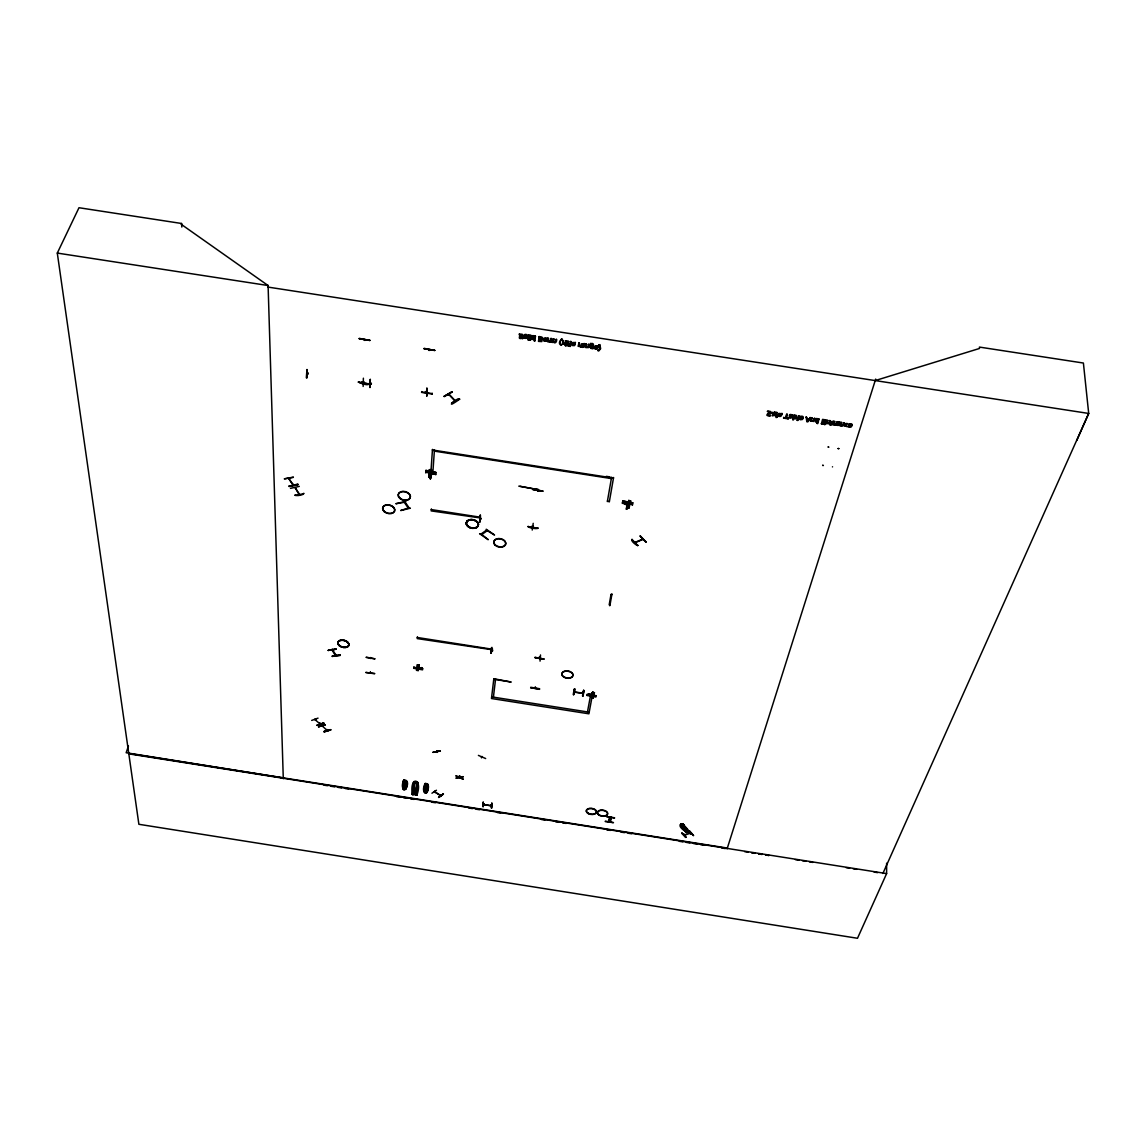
<?xml version="1.0" encoding="UTF-8"?>
<svg xmlns="http://www.w3.org/2000/svg" width="1146" height="1146" viewBox="0 0 1146 1146"><rect width="100%" height="100%" fill="white"/><g stroke="black" fill="none" stroke-linecap="round" stroke-linejoin="round"><path stroke-width="1.5" d="M848.842 425.023L849.387 426.842L850.991 425.782M181.827 227.051L181.569 223.484L78.988 207.727L57.3 253.08L138.881 824.289L857.495 938.273L886.617 873.61L886.632 863.182M332.211 656.028L340.161 654.796M340.29 655.44L332.111 656.414L340.061 655.183M336.394 654.982L335.492 655.254L336.394 655.111M430.237 477.825L430.237 478.77L430.738 477.925M430.896 474.816L430.552 473.814M851.922 424.722L849.028 424.249L848.269 426.67A1.819 1.318 -1.3 0 0 849.143 427.243L851.177 427.014L851.807 425.481M847.295 426.727C840.519 424.693 851.779 423.691 846.135 423.476A1.69 1.232 -1.2 0 0 845.103 423.862L844.659 426.126L847.309 426.312M295.052 494.943C294.737 496.376 304.392 495.23 303.776 493.267M841.608 422.33L840.878 425.08L841.608 425.553L842.811 425.223L843.528 422.63L844.23 423.146L842.983 426.011L841.279 425.94L840.892 424.665M289.136 485.789L289.265 486.563L298.017 484.815M838.915 423.132L836.895 423.218L838.643 424.006L838.915 422.716M839.875 422.057L838.199 425.453L835.878 425.066L838.514 424.421L836.179 422.86A1.504 1.089 -0.9 0 1 836.58 422.315L839.044 422.702L839.159 421.957M840.634 425.868L839.932 425.352M839.918 425.753L840.878 422.215M359.228 338.772L370 340.491L359.343 338.356M369.012 383.466C369.37 386.804 357.667 382.392 358.497 381.79M835.878 425.066L836.05 424.12M830.162 424.779L830.864 425.295L832.598 423.762M833.987 423.476L835.248 425.023A1.433 1.046 -0.8 0 1 834.689 424.922L832.999 424.278M833.4 421.098L833.257 421.57M833.701 424.794L834.66 421.255L832.984 424.693M835.248 425.023L835.434 424.063M363.153 382.692L362.208 382.22M363.139 386.446L363.382 378.194M364.356 339.646L364.543 340.033M364.901 340.434L364.858 339.703L364.299 340.333M363.869 382.95L363.998 381.69M826.968 422.516L828.687 423.347L829.575 420.467M830.549 423.447L829.933 423.805M829.919 424.221L830.062 423.361M826.008 423.203L829.059 423.862L830.306 420.582M831.137 424.407L831.28 423.547M821.367 423.576L824.919 424.536L822.255 423.605L822.599 422.459L825.349 422.373L822.742 421.972L823.186 420.424L825.994 420.854L826.166 419.952M826.724 423.719L827.656 420.181L825.994 423.605M370.144 379.584L369.957 387.563L370.33 379.269M824.919 424.536L825.077 423.619M825.206 422.86L825.364 421.957M370.316 383.48L371.218 383.982L371.404 383.179M430.953 474.831L430.91 473.871M821.353 423.977L822.599 419.393L824.977 419.765M819.046 418.849L817.757 423.619L817.055 423.103M817.041 423.504L817.585 421.313M818.086 419.909C813.445 418.104 817.886 425.811 818.33 418.734M811.425 420.124L813.015 421.04L814.734 418.175L813.531 421.456L810.48 420.797M810.093 417.459L809.234 418.963L807.056 418.634L806.111 416.858L806.841 421.742L807.772 421.886L810.895 417.588M811.182 421.327L812.099 417.774M810.466 421.212L811.382 417.66M808.904 418.992L807.443 421.241L807.142 418.72M800.109 417.502L800.682 419.321L802.257 418.261M803.16 417.201L800.252 416.729L799.55 419.15A1.805 1.332 0.4 0 0 800.452 419.723L802.458 419.493L803.074 417.961M797.1 420.023L797.831 420.124M797.086 420.424L799.034 415.754L797.802 420.539M366.219 657.446L375.086 658.864L366.29 657.188M794.507 416.07C799.55 415.812 792.173 421.628 794.536 415.654M794.035 417.459C795.768 421.943 798.934 414.608 794.651 415.081M425.768 472.252L435.838 474.1M425.725 472.926L425.882 470.419L435.91 472.439L435.738 474.773M792.015 415.898L790.009 415.984L791.771 416.772L792.244 414.709C794.808 418.963 786.113 418.662 791.685 416.772M793.892 418.304L793.462 419.866L792.774 419.35M792.745 419.765L793.977 414.981M370.029 672.802L370.445 672.387M370.029 672.831L370.187 672.172M370.946 657.632L370.831 658.305M370.344 673.132L370.487 672.215M783.764 417.244L783.606 418.147L788.176 418.863L788.333 417.961M789.05 417.832L789.222 416.886M783.606 418.147L785.669 417.545M788.176 418.863L786.428 417.66M785.64 417.946C785.998 412.66 788.706 413.076 786.4 418.075M374.57 673.762L365.775 672.444L374.642 673.447M781.773 413.892L781.973 413.319M435.91 472.439L425.882 470.433M781.701 414.666L778.736 414.207M778.621 414.608L779.581 416.084L780.884 414.967M775.427 415.797C777.976 404.366 776.716 424.435 775.57 414.952M776.286 415.067L777.432 415.654L776.129 415.912M777.275 417.345L777.432 416.456M777.317 416.098L777.446 415.239M775.197 412.073C775.627 416.729 768.751 417.001 774.051 413.62M774.252 413.147L772.261 413.248L774.023 414.021L774.281 412.746M773.908 414.451L771.53 412.875A1.49 1.103 1.4 0 1 771.903 412.331L774.367 412.718L774.481 411.973M774.94 415.726L775.083 414.881M492.307 649.768L417.201 638.594L417.402 636.89M767.433 411.142C773.278 414.594 768.006 411.285 766.846 415.096A1.848 1.361 1.6 0 0 767.591 415.669L770.083 415.869L770.227 414.78M424.049 348.771L434.835 350.49L424.149 348.355M421.728 391.574L421.599 392.405L432.128 393.995M413.735 668.347L413.878 667.001M432.859 473.871L430.767 474.158L432.472 449.39M430.524 474.272L430.695 477.911M430.867 474.344L430.581 478.827M432.715 474.458L434.449 449.69M480.375 517.949L431.168 510.901L431.383 508.982M425.367 392.032L426.369 392.505L425.381 391.517M427.257 388.451L426.727 396.344L426.77 387.993M426.713 392.777L426.77 391.903L427.129 392.82M429.621 349.745L429.091 350.332M418.677 665.898L418.061 668.104L418.147 667.044M432.114 394.081L432.243 393.25M413.749 668.29L422.573 669.837L422.645 668.877L413.806 667.473M403.478 780.383C399.954 802.558 413.634 779.567 404.065 780.498M403.679 780.326C398.779 791.385 409.466 793.175 406.257 780.512L403.965 780.125L403.22 788.935L404.423 780.541L403.721 780.24L403.063 788.72M405.913 780.612L405.34 789.293L405.655 780.755L405.34 789.293L406.443 780.698L405.698 780.784M405.713 789.25L406.415 780.77M591.537 694.218L591.451 695.307L591.866 692.886M591.737 693.617L591.809 695.321L588.571 694.003M693.301 835.305L689.391 830.95L693.645 835.549M412.889 794.55L412.302 794.465C409.351 775.097 423.189 778.234 416.858 795.224L416.929 795.224M412.374 794.479L413.749 781.715M412.589 794.35L413.735 781.586L413.119 794.608L414.795 782.03L413.076 794.579M682.744 824.103C702.469 843.298 670.181 824.432 683.303 824.003C683.403 827.77 694.791 841.379 682.615 823.931M693.33 835.577L689.348 830.936M690.666 833.758L690.58 832.87M691.425 832.913L691.253 833.658L691.095 832.755M416.413 795.152L417.015 782.131L415.554 795.009L416.7 795.038L417.817 782.26L416.37 795.152M416.7 782.389L416.098 795.109L417.216 782.46M415.84 794.909L417.015 782.131M684.62 834.99L684.663 834.302C683.274 837.038 688.359 832.698 691.224 833.629M686.024 828.329L683.46 828.558M685.68 837.454L681.684 833.113L686.067 837.038M687.056 829.919L684.491 830.148M682.042 832.97L685.938 837.397M684.248 835.305L684.162 834.417M424.98 783.692C419.68 795.181 430.81 796.183 427.573 783.878L425.266 783.492C425.481 806.125 423.289 780.856 425.725 783.907M430.853 476.736L428.719 476.808L429.406 469.674L431.283 469.616M428.719 476.793L429.592 469.674M427.501 784.208L426.885 792.588L424.421 792.273L425.037 783.606C434.262 782.632 421.255 805.48 426.842 783.749M426.226 792.588L426.971 784.122M426.527 792.631L427.014 784.151M358.411 382.148L368.912 383.924L358.383 382.191M430.581 476.722L430.953 469.889M430.524 476.994L431.211 469.874M430.753 477.137L431.541 469.616M431.225 473.441L431.856 473.857M480.26 518.551L480.503 516.631M435.308 473.599L435.065 474.358L431.884 473.499M418.347 670.295L416.471 670.396L417.087 664.823L418.92 664.766M418.619 665.009L417.832 670.568L418.677 664.752M418.261 670.682L418.834 665.138M418.634 665.711L418.376 668.161L419.207 668.147M459.689 776.616L459.976 777.518L460.162 776.386M421.628 667.559L421.484 668.233M479.888 515.356L479.644 522.275L480.446 515.084M479.644 522.275L480.303 515.399M493.41 697.155L495.573 679.048L511.317 682.056M522.734 338.342L520.141 338.557A1.877 1.433 12.3 0 1 519.324 337.955L519.553 336.437L522.418 335.577L519.296 334.919L519.453 333.773M520.012 486.262L536.672 489.399L518.78 486.162M522.648 338.743L522.748 337.626M430.466 474.072L430.237 478.77M492.207 650.355L492.436 648.65M528.707 339.674L527.891 339.961L528.507 334.904M528.621 340.076L529.237 335.019M530.598 339.789L529.681 340.076L529.939 338.528M529.867 338.93L530.326 335.176M421.642 392.032L432.171 393.608M530.512 340.204L530.67 338.643M530.598 339.044L531.071 335.291M592.554 694.175L588.901 713.815L491.476 698.516L493.84 678.69M494.198 679.363L495.373 679.549M534.938 340.634L534.136 340.921L534.437 338.614M534.58 337.082L534.351 339.015L532.532 338.586L532.675 336.723L534.58 337.082L534.752 335.864M534.867 341.035L535.483 335.979M483.225 802.143L483.139 806.498M541.643 339.445L541.857 341.58L538.491 341.393L539.107 336.537L542.072 337.182M591.436 694.92L588.8 694.734L589.288 693.86M591.651 693.731L592.181 692.943M645.886 542.158L640.141 536.17L645.943 541.757M614.5 818.058L606.363 816.496L614.557 817.8M483.082 806.87L483.182 802.186M491.476 805.767L483.397 804.463L491.448 805.925M539.48 339.703L541.37 341.021L539.322 341.007L539.608 338.801M539.737 337.554L539.537 339.202L541.843 339.159L539.809 337.153M608.999 821.639L609.959 817.342M490.775 653.349L491.476 647.619M491.935 647.375L491.29 653.091M640.184 535.769L645.957 542.029M547 339.402L546.27 341.179L544.536 341.25A1.819 1.39 11.2 0 1 543.562 340.649C541.313 336.48 548.046 338.944 547.1 337.97M547.444 341.637C548.39 334.217 547.931 340.691 549.751 341.981A1.447 1.103 11 0 1 549.178 341.88L547.53 341.236M635.758 541.657L635.958 541.857M632.062 539.265C629.813 540.583 637.806 546.656 637.821 545.21M491.863 803.203L491.62 808.217L491.82 803.16M551.24 340.949L550.324 342.081L550.825 338.342M491.878 803.504L491.233 807.772M551.054 342.196L552.931 342.439L553.69 341.322M551.555 338.442L551.154 341.35L552.114 341.909L553.289 338.715M554.019 338.829C552.759 344.559 556.254 341.479 556.498 339.216C557.243 341.25 555.294 344.359 553.446 342.067M622.45 502.779L632.477 504.641M627.593 503.509L626.604 509.282L627.048 504.612M628.037 503.323L627.879 504.269L627.206 503.481M626.604 509.282L626.833 508.38M627.263 503.653L627.02 504.928M627.435 507.306L629.183 507.936L627.191 507.234M627.134 507.635L628.825 500.243L627.478 507.621M561.554 345.161L561.024 344.531A5.229 4.011 10.2 0 1 560.423 343.37L560.294 341.952A4.942 3.782 10.3 0 1 560.781 340.649C564.72 336.022 556.426 342.41 560.666 345.018L561.64 344.717M562.342 339.288L561.454 339.13M562.557 343.972C563.546 336.552 563.044 343.012 564.863 344.301A1.447 1.103 10.3 0 1 564.276 344.201L562.629 343.571M624.556 503.782C631.89 503.524 624.169 506.217 623.911 502.879M565.236 345.548L566.067 345.677L565.236 345.548L565.508 344.015M565.436 344.416L565.966 340.663M596.078 695.694L587.225 694.204M532.861 489.6L542.918 491.204L532.933 489.184M566.167 344.531L566.697 340.777M569.49 345.419C564.992 349.244 569.089 335.176 568.115 344.344C571.123 344.387 567.17 345.877 568.187 343.943M587.468 711.924L590.835 693.903M589.173 712.196L491.706 696.883M591.751 697.542L593.241 698.1L591.522 697.484M591.866 694.318L591.751 695.364L592.009 694.333M591.479 697.871L592.754 692.041M591.78 697.857L592.983 692.112M569.361 346.336L568.015 344.932M570.422 346.106L569.619 346.393L570.321 341.336M570.35 346.507L571.066 341.451M588.944 693.86L588.8 694.734L591.737 695.192L592.11 693.688M531.629 527.06L532.489 527.232M537.574 491.061L538.018 491.075M532.217 530.054L533.219 523.335M533.219 527.447L533.406 526.272M583.07 692.585L582.841 693.488L582.999 692.513M583.042 696.138L584.016 690.651L582.612 695.722M582.555 696.109L583.615 690.236M582.655 696.052L583.672 690.279M607.437 500.988L609.314 501.891L613.583 477.481M627.406 505.343L626.747 508.695M575.364 343.771L574.619 345.548L572.871 345.619A1.819 1.39 9.9 0 1 571.911 345.018C569.72 340.849 576.452 343.327 575.493 342.339M611.348 478.57L434.348 451.123M611.606 477.166L607.351 501.59M582.225 693.402L582.383 692.413L582.211 693.115M578.286 346.393C579.332 338.987 578.787 345.447 580.592 346.737A1.447 1.103 9.6 0 1 580.019 346.636L578.358 345.992M583.959 344.688L581.953 344.574L583.815 345.619L584.145 343.471C586.38 344.459 583.686 349.043 581.223 346.765L583.5 346.579L583.887 345.218M574.705 688.846L573.759 694.318M574.289 691.196L574.246 692.141L582.913 693.473M573.702 694.72L574.647 688.861M574.347 692.127L574.49 691.167M575.106 691.267L575.177 692.041M583.744 346.178L581.194 344.416A1.504 1.16 9.5 0 1 581.509 343.843L584.804 343.986M586.265 346.35L585.348 347.482C584.818 343.728 587.597 342.296 586.193 346.751L587.998 347.181L588.586 344.158M586.079 347.596L588.614 347.567L589.331 344.273M590.491 344.316L593.47 344.66L593.141 348.685L592.425 348.427A1.963 1.504 9 0 1 590.964 348.413C586.279 343.17 596.908 347.095 590.634 343.313M592.769 346.135C589.961 351.249 590.032 344.402 592.912 345.275M534.967 657.675L544.006 659.122L535.039 657.274M530.727 687.285L539.58 688.717M598.112 345.834C599.114 346.837 592.382 344.301 594.516 348.499A1.819 1.39 8.8 0 0 595.476 349.1L597.209 349.029L597.983 347.252M597.954 350.733L599.945 348.556L598.857 344.917L599.816 344.617L600.647 348.642L598.842 350.891L598.011 350.332M598.857 344.917L599.745 345.018M535.125 687.127L535.239 688.417L535.44 687.185M539.594 658.993L540.024 657.403M540.038 661.127L540.511 654.953M530.655 687.7L539.522 689.033M597.911 346.837C593.915 343.599 595.089 351.564 597.209 347.567M592.453 348.57L592.554 347.567M539.207 657.274L539.035 657.919M539.308 657.231L539.666 658.95M539.451 657.689L539.25 658.42M539.551 659.065L539.938 657.331M579.017 346.507L579.231 345.132M580.592 346.737L580.75 345.748M581.223 346.765L581.366 345.806M572.355 343.299L573.057 345.19L574.59 344.087M455.449 400.985L448.659 393.766M569.247 345.003L569.376 344.129M538.018 527.876C538.391 529.61 527.303 527.833 528.191 526.301M490.76 804.979L490.717 805.853L490.86 804.95M491.333 805.925L491.419 805.036M573.258 694.591L574.203 689.104M574.59 689.147L573.645 694.605M566.067 345.677L566.239 344.129M566.826 344.631L566.969 343.757M567.327 344.702L567.456 343.829M563.288 344.087L563.488 342.711M537.603 491.161L537.832 489.671M531.5 527.017L531.629 526.286M537.947 491.219L538.19 489.729M564.863 344.301L565.007 343.313M483.655 803.804L483.368 804.664M484.214 803.89L484.07 804.807L484.3 803.962M485.66 758.537L478.398 755.386M481.979 756.489L481.635 757.692L482.222 756.618M493.74 679.263L495.559 678.962M481.377 757.578L481.506 756.804M548.175 341.752L548.375 340.376M491.72 649.839L492.565 650.871M491.677 650.756L491.906 649.811M492.536 649.911L492.465 650.914L491.591 650.513M549.751 341.981L549.908 340.992M622.335 503.466L622.794 501.003L632.821 502.865L632.363 505.3M463.07 776.616L455.879 778.191L463.256 776.902M463.099 779.28L456.122 775.813M543.992 338.93L544.708 340.82L546.241 339.717M626.948 505.257L626.26 509.211M609.758 605.761L609.887 605.045M611.849 594.645L611.978 593.915M459.274 776.257L459.245 777.389L459.03 776.315M459.403 776.286L459.159 777.36M460.047 776.386L459.99 777.461M460.32 777.232L460.406 776.501M622.794 501.031L632.836 502.836M626.69 508.824L627.449 505.014M591.479 695.135L591.78 693.574M440.265 794.722L440.422 795.281M440.995 794.88L440.737 795.754L440.752 795.038M438.789 797.458L443.387 793.748L438.531 797.258M431.956 793.218L436.454 790.239M440.351 751.017L432.901 752.363L440.121 750.745M434.42 791.428L440.68 795.711M434.578 791.313L434.305 792.144M435.265 791.915L434.979 791.771M435.222 791.614L434.85 792.416M437.027 751.876L436.755 751.189M436.998 751.146L437.041 752.392L437.185 751.69M437.342 752.335L437.457 751.561M433.188 752.263L440.351 750.888M481.22 518.45L480.002 518.995M427.315 788.606L424.636 788.004M405.999 786.113L403.335 785.511M605.289 821.61L613.482 822.642L605.375 821.123M421.957 667.66L421.8 668.533L418.534 668.018M422.731 668.49L413.806 667.402M418.132 666.514L418.333 665.654M419.035 667.201L419.207 668.175L419.379 667.201M623.796 503.624L624.627 503.423M608.512 821.854L609.557 817.241M610.302 819.576L609.514 819.82L610.403 819.619M609.944 822.04L610.961 817.241M610.317 822.14L611.319 817.542M627.65 507.664L629.211 500.673L630.572 500.888L629.125 507.907M588.457 694.677L589.187 694.533M459.646 399.238C458.214 396.086 441.926 411.772 459.646 399.195M591.938 697.885L592.94 692.37M593.127 698.086L594.373 692.642M459.317 398.822L451.624 402.977M451.725 391.86L443.96 396.416L452.111 391.832M448.244 393.895L455.249 401.2M448.516 393.737L448.473 394.51M448.974 394.568L448.817 395.341L448.845 394.525M370.545 657.618L370.803 658.578M370.631 657.575L370.373 658.291M594.975 346.923L597.911 347.653M325.292 724.845L318.416 726.693L325.006 724.587M324.017 731.363L330.793 729.859L324.218 731.965M326.739 729.601L327.097 730.733L327.111 729.988M326.968 729.515L327.04 730.675M322.284 725.948L327.269 730.604L327.455 729.887M321.954 726.048L322.284 725.217M322.456 725.289L322.685 726.406M323.645 722.868L316.969 725.361L323.831 723.441M336.265 655.727C326.309 639.325 336.881 660.067 336.007 654.538M320.493 723.498L320.092 724.344L319.777 723.198M320.006 723.126L320.379 724.229M315.508 719.316L315.479 720.06L315.838 719.201M318.044 718.127L311.698 720.419M336.265 649.123L328.014 650.441L336.022 649.166M317.055 725.389L323.673 722.94M332.526 649.438L332.111 650.283L332.254 649.481M332.684 649.553L332.426 650.713M332.956 649.94L332.913 650.269M770.083 415.869C762.176 414.594 777.661 412.574 767.405 411.557M335.979 649.195L328.3 650.369M774.367 412.718L775.169 412.488M781.672 415.067L780.827 416.37L779.094 416.428A1.805 1.332 1.2 0 1 778.191 415.84L778.85 413.42L781.944 413.735M791.628 417.287L789.293 415.626A1.49 1.103 0.8 0 1 789.666 415.081L792.946 415.239M361.978 382.506L362.122 381.733M830.148 425.195L830.406 424.292M299.321 486.377L290.482 488.354M298.791 493.281L299.149 494.528M832.454 424.607L831.265 423.963L831.982 421.886L833.199 421.972M295.353 487.938L299.049 494.442M297.874 484.085L289.093 486.219L297.831 484.429M293.376 477.123L284.28 478.856L293.29 477.395M293.233 485.36L292.889 484.099M839.044 422.702L839.86 422.473M308.045 373.095C308.088 374.613 306.412 374.413 308.202 373.682M306.999 369.485L306.311 377.722L307.013 377.421M307.329 372.98L306.884 373.711L308.159 373.195M727.094 848.857L875.687 379.068M128.467 745.989L126.16 752.75L283.263 777.876M778.707 414.623L779.81 413.692L781.744 414.308M181.569 223.484L181.226 224.315L268.092 285.526L268.15 287.116L1088.7 413.448L1083.4 363.038L979.4 347.08L979.472 348.47L875.215 380.572M1076.796 440.422L1088.7 413.448L882.878 873.481M637.706 545.582L631.976 539.58L637.778 545.611M459.603 777.36L458.916 777.031M299.478 494.413L295.21 487.723M463.271 779.122L455.965 775.957M314.892 719.516L320.307 724.215M536.872 488.984L537.932 489.141M634.798 542.545L635.572 542.187M643.121 539.322L634.999 542.746M318.688 726.865L325.278 724.716M404.481 502.535L408.234 508.093L400.713 510.529L410.354 508.208L409.151 507.936L405.14 502.106L405.899 501.289L395.828 503.739L404.266 502.306M480.016 518.766L481.119 518.937L480.102 519.023M686.067 832.712L681.225 824.318M682.901 824.074L688.502 832.168M306.856 377.693L306.841 369.757L306.899 377.808M452.025 392.118L444.333 396.631M574.189 691.883L582.899 693.187M690.551 833.557L691.224 833.428M634.941 542.43L642.863 539.05L642.018 539.451M438.789 797.415L443.416 794.135M531.644 526.788L532.632 526.959M424.521 792.287L425.667 783.907M412.288 794.45L416.686 794.894M680.352 824.475L686.612 832.626L680.724 824.389M688.331 832.397L682.93 823.73M429.263 349.602L429.191 350.518M522.734 338.041C515.614 338.872 528.507 333.701 519.382 334.174M317.027 725.303L323.831 723.513M816.081 418.548L817.743 418.677M790.11 414.451L791.7 414.694M837.01 421.699L838.614 421.929M293.491 485.145L289.079 479.057M303.733 493.711L295.009 495.387M800.639 416.184L802.759 416.342M849.401 423.705L851.85 424.02M541.571 339.846L542.531 338.041L539.021 336.938M681.311 824.905L683.489 824.576M681.096 825.091L683.675 824.705M434.449 791.958L440.952 795.639M532.79 335.577L534.437 335.979M524.983 334.388L526.229 334.489A1.733 1.332 12.1 0 1 526.902 334.818M434.778 474.286L431.082 473.699M418.892 667.874L421.814 668.333M371.032 383.953L370.301 383.838M768.307 411.042L770.527 411.5M362.208 382.177L363.153 382.42M370.316 383.437L371.146 383.652M428.776 476.779L430.251 477.008M495.516 679.535L510.385 681.913M57.3 253.08L268.236 285.555L268.279 287.13M528.435 335.305L529.165 335.42M530.254 335.577L530.985 335.692M535.411 336.38L532.174 336.236L531.973 338.872A1.719 1.318 11.7 0 0 532.833 339.46A2.006 1.533 11.7 0 0 534.294 339.474M547.874 338.299L548.605 338.414M550.739 338.743L551.484 338.844M553.217 339.116L553.948 339.23M555.681 339.502L556.426 339.617M563.001 340.62L563.732 340.734M565.895 341.064L566.625 341.179M567.771 341.365L568.516 341.479M570.264 341.737L570.995 341.852M578.759 343.055L579.504 343.17M585.835 344.144L586.566 344.258M588.528 344.559L589.259 344.674M546.929 339.803C541.786 340.606 544.679 336.91 546.9 338.987M575.306 344.172C570.149 344.975 573.072 341.279 575.292 343.356M543.863 339.76L546.155 340.118M572.226 344.129L574.533 344.488M594.831 347.625L597.138 347.969M529.824 339.087L530.655 339.216M565.379 344.559L566.21 344.688M529.753 339.488L530.584 339.617M776.257 412.66L776.974 412.775M786.643 414.265L787.402 414.379M798.304 416.055L799.02 416.17M806.096 417.259L806.87 417.388M810.079 417.875L810.881 418.004M811.354 418.075L812.084 418.19M814.004 418.476L814.72 418.591M819.032 419.264L815.78 419.107L815.178 421.57A1.705 1.246 -0.1 0 0 815.966 422.115A1.991 1.461 -0.1 0 0 817.442 422.158M822.584 419.808L826.151 420.353M826.925 420.482L827.641 420.582M829.561 420.883L830.291 420.997M833.93 421.556L834.646 421.671M840.863 422.63L841.594 422.745M843.513 423.032L844.23 423.146M803.06 418.376C797.917 419.121 801.04 415.626 803.145 417.602M851.807 425.897C846.65 426.641 849.831 423.161 851.908 425.137M807.128 419.135L808.875 419.407M778.607 415.024L780.87 415.368M799.98 418.319L802.243 418.677M848.713 425.839L850.977 426.197M830.062 423.776L831.437 421.513L833.386 421.499M606.334 476.349L609.844 476.894M432.329 449.977L613.497 478.083M628.696 500.644L630.744 500.96M429.406 469.688L431.455 470.018M431.254 509.569L480.389 517.218M417.273 637.477L492.336 649.238M592.711 692.428L594.516 692.714M590.749 694.49L592.482 694.763M128.925 753.481L727.352 848.054M128.796 753.853L886.617 873.61M323.96 785.153L327.498 785.712M331.022 786.271L334.56 786.829M338.099 787.388L341.637 787.947M345.175 788.505L348.713 789.064M396.444 796.599L399.983 797.158M403.521 797.716L407.059 798.275M410.597 798.834L414.136 799.392M431.813 802.186L435.351 802.744M468.943 808.059L472.481 808.618M476.02 809.176L479.558 809.735M497.235 812.528L500.773 813.087M541.442 819.519L544.98 820.078M555.581 821.754L559.119 822.312M562.657 822.871L566.196 823.43M606.864 829.862L610.403 830.42M621.003 832.096L624.541 832.655M628.08 833.214L631.618 833.772M679.349 841.307L682.887 841.866M686.425 842.425L689.964 842.983M693.502 843.542L697.04 844.101M700.578 844.659L704.102 845.218M721.794 848.011L725.332 848.57M744.599 851.621L748.094 852.18M755.099 853.283L751.604 852.724L755.085 853.326M758.595 853.842L762.104 854.386M765.6 854.945L769.109 855.489L765.571 855.016M795.367 859.643L798.862 860.202M802.358 860.746L805.867 861.305M809.363 861.864L812.858 862.408M846.12 867.665L849.63 868.224M853.125 868.768L856.621 869.327M874.126 872.092L877.635 872.65M424.077 348.613L434.864 350.332M359.257 338.614L370.029 340.333M532.89 489.442L542.932 491.061M758.58 853.885L762.076 854.443M534.996 657.546L544.035 658.993M530.655 687.672L539.48 689.333M425.195 784.351L427.487 784.738M403.65 781.114L406.372 781.558M424.951 784.48L427.673 784.924M413.62 782.89L417.703 783.549M413.147 788.405L417.201 789.078M413.033 789.694L417.087 790.353M412.947 790.826L416.986 791.499M412.832 792.101L416.886 792.774M412.761 792.96L416.8 793.619M315.379 720.003L315.293 718.786L315.723 719.932M625.745 503.567L629.097 504.183M591.938 343.37L593.112 343.786M293.147 485.274L288.806 478.57M487.251 530.67L494.556 535.024L486.248 529.251L486.549 530.111L481.076 534.022L479.615 533.707L488.253 539.694L481.836 534.537L487.036 530.827M330.793 729.902L323.931 731.735L330.564 729.587M680.753 824.06L686.454 832.555M418.046 667.731L418.534 666.571M268.092 285.526L283.291 778.721M523.593 336.265L523.98 337.655A1.762 1.347 12.1 0 0 524.925 338.242L525.756 338.371A1.733 1.332 12.1 0 0 526.788 338.084L527.088 335.463A1.733 1.332 12.1 0 0 526.143 334.89L524.252 335.047L523.593 336.265M684.42 828.687L685.623 828.887L684.42 828.687M404.209 780.412L403.55 788.892L404.209 780.412M685.05 830.993L687.614 830.606L685.05 830.993M685.408 831.552L687.972 831.165L685.408 831.552M686.583 829.016L683.99 829.561L686.583 829.016M822.656 465.391L823.387 465.491L822.685 465.319M828.171 447.026L828.916 447.141L828.214 446.954M832.454 466.895L832.54 466.78M838.084 448.559L838.829 448.602L838.084 448.559M528.134 526.702L537.947 528.32L528.134 526.644M586.996 695.479L595.848 697.026L596.02 696.095L587.153 694.605L587.01 695.421M611.019 594.445L609.185 604.816L610.016 604.93L611.849 594.573L611.019 594.445M424.349 791.055L427.057 791.499L424.349 791.055M424.407 790.482L427.114 790.926L424.407 790.482M427.186 790.067L424.45 789.78L427.186 790.067M427.257 789.308L424.521 789.021L427.257 789.308M406.099 785.096L403.363 784.809L406.099 785.096M405.913 787.574L403.177 787.288L405.913 787.574M405.985 786.729L403.234 786.428L405.985 786.729M405.87 788.147L403.134 787.861L405.87 788.147M526.716 336.738C523.679 340.777 524.739 331.925 526.716 336.738M404.137 785.125L405.312 785.411L404.137 785.125M425.367 788.477L426.513 788.849L425.438 788.405M599.444 815.379A5.143 2.922 7.5 0 0 607.609 814.104A5.143 2.922 7.5 0 0 600.518 810.408A5.143 2.922 7.5 0 0 599.444 815.379M599.487 815.093A5.128 2.922 7.5 0 0 607.624 813.818A5.128 2.922 7.5 0 0 600.561 810.136A5.128 2.922 7.5 0 0 599.487 815.093M588.342 813.631A5.143 2.922 7.8 0 0 596.464 812.356A5.143 2.922 7.8 0 0 589.373 808.646A5.143 2.922 7.8 0 0 588.342 813.631M588.385 813.345A5.128 2.922 7.8 0 0 596.493 812.07A5.128 2.922 7.8 0 0 589.416 808.374A5.128 2.922 7.8 0 0 588.385 813.345M339.417 645.771A5.644 3.481 14.1 0 0 348.713 645.656A5.644 3.481 14.1 0 0 341.995 640.242A5.658 3.495 14.1 0 0 339.402 645.785A5.658 3.495 14.1 0 0 348.713 645.656A5.658 3.495 14.1 0 0 341.995 640.242A5.644 3.481 14.1 0 0 339.417 645.771M339.502 645.485A5.63 3.481 14.1 0 0 348.771 645.356A5.63 3.481 14.1 0 0 342.067 639.955A5.63 3.481 14.1 0 0 339.502 645.485M384.239 511.689A6.188 4.183 14.5 0 0 394.482 511.403A6.188 4.183 14.5 0 0 387.276 505.042A6.188 4.183 14.5 0 0 384.239 511.689M384.325 511.403A6.174 4.183 14.5 0 0 394.553 511.102A6.174 4.183 14.5 0 0 387.348 504.756A6.174 4.183 14.5 0 0 384.325 511.403M495.144 545.224A6.102 4.126 11 0 0 505.429 544.966A6.102 4.126 11 0 0 498.639 538.778A6.102 4.126 11 0 0 495.144 545.224M495.215 544.923A6.088 4.126 11 0 0 505.472 544.665A6.088 4.126 11 0 0 498.696 538.491A6.088 4.126 11 0 0 495.215 544.923M467.726 526.358A6.174 4.212 12 0 0 478.097 526.086A6.174 4.212 12 0 0 471.135 519.754A6.174 4.212 12 0 0 467.726 526.358A6.16 4.197 12 0 0 478.083 526.086A6.16 4.197 12 0 0 471.135 519.783A6.16 4.197 12 0 0 467.74 526.358M467.797 526.071A6.174 4.212 12 0 0 478.154 525.785A6.174 4.212 12 0 0 471.192 519.467A6.174 4.212 12 0 0 467.797 526.071M467.812 526.057A6.145 4.183 12 0 0 478.126 525.785A6.145 4.183 12 0 0 471.207 519.482A6.145 4.183 12 0 0 467.812 526.057M399.782 498.395A6.246 4.269 14.3 0 0 410.139 498.08A6.246 4.269 14.3 0 0 402.905 491.62A6.246 4.269 14.3 0 0 399.782 498.395M399.868 498.095A6.231 4.269 14.3 0 0 410.196 497.779A6.231 4.269 14.3 0 0 402.991 491.333A6.231 4.269 14.3 0 0 399.868 498.095M564.09 677.3A5.644 3.538 8.5 0 0 572.971 675.61A5.644 3.538 8.5 0 0 565.121 671.27A5.644 3.538 8.5 0 0 564.09 677.3M564.133 677A5.63 3.524 8.5 0 0 573 675.323A5.63 3.524 8.5 0 0 565.179 670.983A5.63 3.524 8.5 0 0 564.133 677"/></g></svg>
